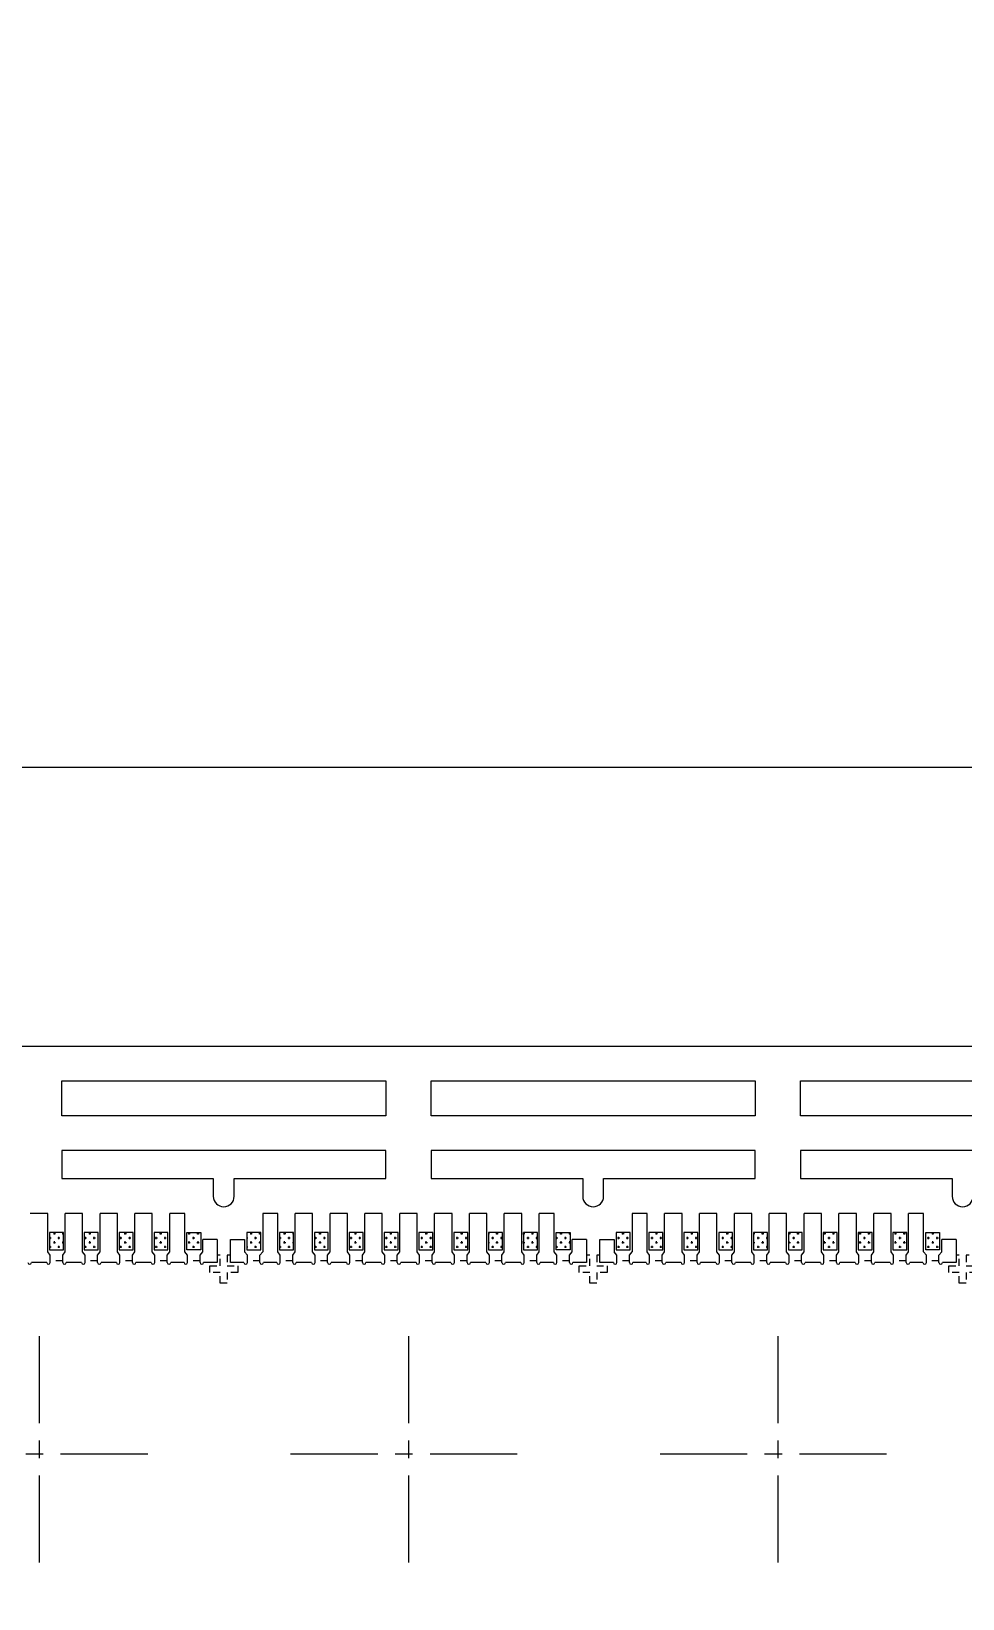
# Model space of a CAD drawing. Header units: millimetres. Extents: x 4859 to 4983, y 1620 to 1771.
# Drawn here: x 4935.34 to 4948.7, y 1747.7 to 1770.18 of the extents above; entities that cross this region are included whole.
import ezdxf

# ---------------------------------------------------------------- set-up
doc = ezdxf.new("R2010")
doc.units = ezdxf.units.MM
doc.linetypes.add('CENTER', pattern=[2, 1.25, -0.25, 0.25, -0.25])
doc.linetypes.add('HIDDEN', pattern=[0.375, 0.25, -0.125])
for name, color, linetype in [('1', 7, 'Continuous'), ('1D', 4, 'Continuous'), ('2D', 4, 'Continuous'), ('PKG', 2, 'Continuous'), ('PLATING', 3, 'Continuous'), ('中心线', 1, 'CENTER')]:
    doc.layers.add(name, color=color, linetype=linetype)
pattern_1 = [(0, (-4196.66482, -1663.62), (0.0635, 0.0635), [0.03175, -0.09525]), (90, (-4196.64895, -1663.63588), (-0.0635, 0.0635), [0.03175, -0.09525])]
pattern_2 = [(0, (-4198.41482, -1663.62), (0.0635, 0.0635), [0.03175, -0.09525]), (90, (-4198.39895, -1663.63588), (-0.0635, 0.0635), [0.03175, -0.09525])]

msp = doc.modelspace()

# ---------------------------------------------------------------- hatches: boundary and pattern name
at = {"layer": 'PLATING', "lineweight": 5}
h = msp.add_hatch(dxfattribs=at)
h.set_pattern_fill('CROSS', color=3, scale=0.01)
h.set_pattern_definition(pattern_1)
h.paths.add_polyline_path([(4935.7957, 1752.6979), (4935.5957, 1752.6979), (4935.5957, 1752.9479), (4935.7957, 1752.9479)])
h = msp.add_hatch(dxfattribs=at)
h.set_pattern_fill('CROSS', color=3, scale=0.01)
h.set_pattern_definition(pattern_1)
h.paths.add_polyline_path([(4936.2957, 1752.6979), (4936.0957, 1752.6979), (4936.0957, 1752.9479), (4936.2957, 1752.9479)])
h = msp.add_hatch(dxfattribs=at)
h.set_pattern_fill('CROSS', color=3, scale=0.01)
h.set_pattern_definition(pattern_1)
h.paths.add_polyline_path([(4936.7957, 1752.6979), (4936.5957, 1752.6979), (4936.5957, 1752.9479), (4936.7957, 1752.9479)])
h = msp.add_hatch(dxfattribs=at)
h.set_pattern_fill('CROSS', color=3, scale=0.01)
h.set_pattern_definition(pattern_1)
h.paths.add_polyline_path([(4937.2957, 1752.6979), (4937.0957, 1752.6979), (4937.0957, 1752.9479), (4937.2957, 1752.9479)])
h = msp.add_hatch(dxfattribs=at)
h.set_pattern_fill('CROSS', color=3, scale=0.01)
h.set_pattern_definition(pattern_2)
h.paths.add_polyline_path([(4937.7657, 1752.6979), (4937.5657, 1752.6979), (4937.5657, 1752.9479), (4937.7657, 1752.9479)])
h = msp.add_hatch(dxfattribs=at)
h.set_pattern_fill('CROSS', color=3, scale=0.01)
h.set_pattern_definition(pattern_2)
h.paths.add_polyline_path([(4938.4257, 1752.9479), (4938.6257, 1752.9479), (4938.6257, 1752.6979), (4938.4257, 1752.6979)])
h = msp.add_hatch(dxfattribs=at)
h.set_pattern_fill('CROSS', color=3, scale=0.01)
h.set_pattern_definition(pattern_1)
h.paths.add_polyline_path([(4939.0957, 1752.6979), (4938.8957, 1752.6979), (4938.8957, 1752.9479), (4939.0957, 1752.9479)])
h = msp.add_hatch(dxfattribs=at)
h.set_pattern_fill('CROSS', color=3, scale=0.01)
h.set_pattern_definition(pattern_1)
h.paths.add_polyline_path([(4939.5957, 1752.6979), (4939.3957, 1752.6979), (4939.3957, 1752.9479), (4939.5957, 1752.9479)])
h = msp.add_hatch(dxfattribs=at)
h.set_pattern_fill('CROSS', color=3, scale=0.01)
h.set_pattern_definition(pattern_1)
h.paths.add_polyline_path([(4940.0957, 1752.6979), (4939.8957, 1752.6979), (4939.8957, 1752.9479), (4940.0957, 1752.9479)])
h = msp.add_hatch(dxfattribs=at)
h.set_pattern_fill('CROSS', color=3, scale=0.01)
h.set_pattern_definition(pattern_1)
h.paths.add_polyline_path([(4940.5957, 1752.6979), (4940.3957, 1752.6979), (4940.3957, 1752.9479), (4940.5957, 1752.9479)])
h = msp.add_hatch(dxfattribs=at)
h.set_pattern_fill('CROSS', color=3, scale=0.01)
h.set_pattern_definition(pattern_1)
h.paths.add_polyline_path([(4941.0957, 1752.6979), (4940.8957, 1752.6979), (4940.8957, 1752.9479), (4941.0957, 1752.9479)])
h = msp.add_hatch(dxfattribs=at)
h.set_pattern_fill('CROSS', color=3, scale=0.01)
h.set_pattern_definition(pattern_1)
h.paths.add_polyline_path([(4941.5957, 1752.6979), (4941.3957, 1752.6979), (4941.3957, 1752.9479), (4941.5957, 1752.9479)])
h = msp.add_hatch(dxfattribs=at)
h.set_pattern_fill('CROSS', color=3, scale=0.01)
h.set_pattern_definition(pattern_1)
h.paths.add_polyline_path([(4942.0957, 1752.6979), (4941.8957, 1752.6979), (4941.8957, 1752.9479), (4942.0957, 1752.9479)])
h = msp.add_hatch(dxfattribs=at)
h.set_pattern_fill('CROSS', color=3, scale=0.01)
h.set_pattern_definition(pattern_1)
h.paths.add_polyline_path([(4942.5957, 1752.6979), (4942.3957, 1752.6979), (4942.3957, 1752.9479), (4942.5957, 1752.9479)])
h = msp.add_hatch(dxfattribs=at)
h.set_pattern_fill('CROSS', color=3, scale=0.01)
h.set_pattern_definition(pattern_2)
h.paths.add_polyline_path([(4943.0657, 1752.6979), (4942.8657, 1752.6979), (4942.8657, 1752.9479), (4943.0657, 1752.9479)])
h = msp.add_hatch(dxfattribs=at)
h.set_pattern_fill('CROSS', color=3, scale=0.01)
h.set_pattern_definition(pattern_2)
h.paths.add_polyline_path([(4943.7257, 1752.9479), (4943.9257, 1752.9479), (4943.9257, 1752.6979), (4943.7257, 1752.6979)])
h = msp.add_hatch(dxfattribs=at)
h.set_pattern_fill('CROSS', color=3, scale=0.01)
h.set_pattern_definition(pattern_1)
h.paths.add_polyline_path([(4944.3957, 1752.6979), (4944.1957, 1752.6979), (4944.1957, 1752.9479), (4944.3957, 1752.9479)])
h = msp.add_hatch(dxfattribs=at)
h.set_pattern_fill('CROSS', color=3, scale=0.01)
h.set_pattern_definition(pattern_1)
h.paths.add_polyline_path([(4944.8957, 1752.6979), (4944.6957, 1752.6979), (4944.6957, 1752.9479), (4944.8957, 1752.9479)])
h = msp.add_hatch(dxfattribs=at)
h.set_pattern_fill('CROSS', color=3, scale=0.01)
h.set_pattern_definition(pattern_1)
h.paths.add_polyline_path([(4945.3957, 1752.6979), (4945.1957, 1752.6979), (4945.1957, 1752.9479), (4945.3957, 1752.9479)])
h = msp.add_hatch(dxfattribs=at)
h.set_pattern_fill('CROSS', color=3, scale=0.01)
h.set_pattern_definition(pattern_1)
h.paths.add_polyline_path([(4945.8957, 1752.6979), (4945.6957, 1752.6979), (4945.6957, 1752.9479), (4945.8957, 1752.9479)])
h = msp.add_hatch(dxfattribs=at)
h.set_pattern_fill('CROSS', color=3, scale=0.01)
h.set_pattern_definition(pattern_1)
h.paths.add_polyline_path([(4946.3957, 1752.6979), (4946.1957, 1752.6979), (4946.1957, 1752.9479), (4946.3957, 1752.9479)])
h = msp.add_hatch(dxfattribs=at)
h.set_pattern_fill('CROSS', color=3, scale=0.01)
h.set_pattern_definition(pattern_1)
h.paths.add_polyline_path([(4946.8957, 1752.6979), (4946.6957, 1752.6979), (4946.6957, 1752.9479), (4946.8957, 1752.9479)])
h = msp.add_hatch(dxfattribs=at)
h.set_pattern_fill('CROSS', color=3, scale=0.01)
h.set_pattern_definition(pattern_1)
h.paths.add_polyline_path([(4947.3957, 1752.6979), (4947.1957, 1752.6979), (4947.1957, 1752.9479), (4947.3957, 1752.9479)])
h = msp.add_hatch(dxfattribs=at)
h.set_pattern_fill('CROSS', color=3, scale=0.01)
h.set_pattern_definition(pattern_1)
h.paths.add_polyline_path([(4947.8957, 1752.6979), (4947.6957, 1752.6979), (4947.6957, 1752.9479), (4947.8957, 1752.9479)])
h = msp.add_hatch(dxfattribs=at)
h.set_pattern_fill('CROSS', color=3, scale=0.01)
h.set_pattern_definition(pattern_2)
h.paths.add_polyline_path([(4948.3657, 1752.6979), (4948.1657, 1752.6979), (4948.1657, 1752.9479), (4948.3657, 1752.9479)])

# ---------------------------------------------------------------- linework, layer by layer
at = {"lineweight": 5}
for p, q in [((4935.5707, 1753.2229), (4935.3207, 1753.2229)), ((4935.5707, 1752.6729), (4935.5707, 1753.2229)), ((4936.0707, 1753.2229), (4935.8207, 1753.2229)), ((4935.8207, 1752.6729), (4935.8207, 1753.2229)), ((4936.0707, 1752.6729), (4936.0707, 1753.2229)), ((4936.5707, 1753.2229), (4936.3207, 1753.2229)), ((4936.3207, 1752.6729), (4936.3207, 1753.2229)), ((4936.5707, 1752.6729), (4936.5707, 1753.2229)), ((4937.0707, 1753.2229), (4936.8207, 1753.2229)), ((4936.8207, 1752.6729), (4936.8207, 1753.2229)), ((4937.0707, 1752.6729), (4937.0707, 1753.2229)), ((4937.5357, 1753.2229), (4937.3207, 1753.2229)), ((4937.3207, 1752.6729), (4937.3207, 1753.2229)), ((4937.5357, 1752.6729), (4937.5357, 1753.2229)), ((4938.8707, 1753.2229), (4938.6557, 1753.2229)), ((4938.6557, 1753.2229), (4938.6557, 1752.6729)), ((4938.8707, 1752.6729), (4938.8707, 1753.2229)), ((4939.3707, 1753.2229), (4939.1207, 1753.2229)), ((4939.1207, 1752.6729), (4939.1207, 1753.2229)), ((4939.3707, 1752.6729), (4939.3707, 1753.2229)), ((4939.8707, 1753.2229), (4939.6207, 1753.2229)), ((4939.6207, 1752.6729), (4939.6207, 1753.2229)), ((4939.8707, 1752.6729), (4939.8707, 1753.2229)), ((4940.3707, 1753.2229), (4940.1207, 1753.2229)), ((4940.1207, 1752.6729), (4940.1207, 1753.2229)), ((4940.3707, 1752.6729), (4940.3707, 1753.2229)), ((4940.8707, 1753.2229), (4940.6207, 1753.2229)), ((4940.6207, 1752.6729), (4940.6207, 1753.2229)), ((4940.8707, 1752.6729), (4940.8707, 1753.2229)), ((4941.3707, 1753.2229), (4941.1207, 1753.2229)), ((4941.1207, 1752.6729), (4941.1207, 1753.2229)), ((4941.3707, 1752.6729), (4941.3707, 1753.2229)), ((4941.8707, 1753.2229), (4941.6207, 1753.2229)), ((4941.6207, 1752.6729), (4941.6207, 1753.2229)), ((4941.8707, 1752.6729), (4941.8707, 1753.2229)), ((4942.3707, 1753.2229), (4942.1207, 1753.2229)), ((4942.1207, 1752.6729), (4942.1207, 1753.2229)), ((4942.3707, 1752.6729), (4942.3707, 1753.2229)), ((4942.8357, 1753.2229), (4942.6207, 1753.2229)), ((4942.6207, 1752.6729), (4942.6207, 1753.2229)), ((4942.8357, 1752.6729), (4942.8357, 1753.2229)), ((4944.1707, 1753.2229), (4943.9557, 1753.2229)), ((4943.9557, 1753.2229), (4943.9557, 1752.6729)), ((4944.1707, 1752.6729), (4944.1707, 1753.2229)), ((4944.6707, 1753.2229), (4944.4207, 1753.2229)), ((4944.4207, 1752.6729), (4944.4207, 1753.2229)), ((4944.6707, 1752.6729), (4944.6707, 1753.2229)), ((4945.1707, 1753.2229), (4944.9207, 1753.2229)), ((4944.9207, 1752.6729), (4944.9207, 1753.2229)), ((4945.1707, 1752.6729), (4945.1707, 1753.2229)), ((4945.6707, 1753.2229), (4945.4207, 1753.2229)), ((4945.4207, 1752.6729), (4945.4207, 1753.2229)), ((4945.6707, 1752.6729), (4945.6707, 1753.2229)), ((4946.1707, 1753.2229), (4945.9207, 1753.2229)), ((4945.9207, 1752.6729), (4945.9207, 1753.2229)), ((4946.1707, 1752.6729), (4946.1707, 1753.2229)), ((4946.6707, 1753.2229), (4946.4207, 1753.2229)), ((4946.4207, 1752.6729), (4946.4207, 1753.2229)), ((4946.6707, 1752.6729), (4946.6707, 1753.2229)), ((4947.1707, 1753.2229), (4946.9207, 1753.2229)), ((4946.9207, 1752.6729), (4946.9207, 1753.2229)), ((4947.1707, 1752.6729), (4947.1707, 1753.2229)), ((4947.6707, 1753.2229), (4947.4207, 1753.2229)), ((4947.4207, 1752.6729), (4947.4207, 1753.2229)), ((4947.6707, 1752.6729), (4947.6707, 1753.2229)), ((4948.1357, 1753.2229), (4947.9207, 1753.2229)), ((4947.9207, 1752.6729), (4947.9207, 1753.2229)), ((4948.1357, 1752.6729), (4948.1357, 1753.2229)), ((4938.0007, 1752.8479), (4937.7957, 1752.8479)), ((4937.7957, 1752.6729), (4937.7957, 1752.8479)), ((4938.1907, 1752.8479), (4938.3957, 1752.8479)), ((4938.3957, 1752.8479), (4938.3957, 1752.6729)), ((4943.3007, 1752.8479), (4943.0957, 1752.8479)), ((4943.0957, 1752.6729), (4943.0957, 1752.8479)), ((4943.4907, 1752.8479), (4943.6957, 1752.8479)), ((4943.6957, 1752.8479), (4943.6957, 1752.6729)), ((4948.6007, 1752.8479), (4948.3957, 1752.8479)), ((4948.3957, 1752.6729), (4948.3957, 1752.8479)), ((4935.6057, 1752.6229), (4935.5707, 1752.6729)), ((4935.6057, 1752.5179), (4935.6057, 1752.6229)), ((4935.7857, 1752.6229), (4935.8207, 1752.6729)), ((4935.7857, 1752.5179), (4935.7857, 1752.6229)), ((4936.1057, 1752.6229), (4936.0707, 1752.6729)), ((4936.1057, 1752.5179), (4936.1057, 1752.6229)), ((4936.2857, 1752.6229), (4936.3207, 1752.6729)), ((4936.2857, 1752.5179), (4936.2857, 1752.6229)), ((4936.6057, 1752.6229), (4936.5707, 1752.6729)), ((4936.6057, 1752.5179), (4936.6057, 1752.6229)), ((4936.7857, 1752.6229), (4936.8207, 1752.6729)), ((4936.7857, 1752.5179), (4936.7857, 1752.6229)), ((4937.1057, 1752.6229), (4937.0707, 1752.6729)), ((4937.1057, 1752.5179), (4937.1057, 1752.6229)), ((4937.2857, 1752.6229), (4937.3207, 1752.6729)), ((4937.2857, 1752.5179), (4937.2857, 1752.6229)), ((4937.5757, 1752.6229), (4937.5357, 1752.6729)), ((4937.5757, 1752.5179), (4937.5757, 1752.6229)), ((4937.7557, 1752.6229), (4937.7957, 1752.6729)), ((4937.7557, 1752.5179), (4937.7557, 1752.6229)), ((4938.4357, 1752.6229), (4938.3957, 1752.6729)), ((4938.4357, 1752.5179), (4938.4357, 1752.6229)), ((4938.6157, 1752.6229), (4938.6557, 1752.6729)), ((4938.6157, 1752.5179), (4938.6157, 1752.6229)), ((4938.9057, 1752.6229), (4938.8707, 1752.6729)), ((4938.9057, 1752.5179), (4938.9057, 1752.6229)), ((4939.0857, 1752.6229), (4939.1207, 1752.6729)), ((4939.0857, 1752.5179), (4939.0857, 1752.6229)), ((4939.4057, 1752.6229), (4939.3707, 1752.6729)), ((4939.4057, 1752.5179), (4939.4057, 1752.6229)), ((4939.5857, 1752.6229), (4939.6207, 1752.6729)), ((4939.5857, 1752.5179), (4939.5857, 1752.6229)), ((4939.9057, 1752.6229), (4939.8707, 1752.6729)), ((4939.9057, 1752.5179), (4939.9057, 1752.6229)), ((4940.0857, 1752.6229), (4940.1207, 1752.6729)), ((4940.0857, 1752.5179), (4940.0857, 1752.6229)), ((4940.4057, 1752.6229), (4940.3707, 1752.6729)), ((4940.4057, 1752.5179), (4940.4057, 1752.6229)), ((4940.5857, 1752.6229), (4940.6207, 1752.6729)), ((4940.5857, 1752.5179), (4940.5857, 1752.6229)), ((4940.9057, 1752.6229), (4940.8707, 1752.6729)), ((4940.9057, 1752.5179), (4940.9057, 1752.6229)), ((4941.0857, 1752.6229), (4941.1207, 1752.6729)), ((4941.0857, 1752.5179), (4941.0857, 1752.6229)), ((4941.4057, 1752.6229), (4941.3707, 1752.6729)), ((4941.4057, 1752.5179), (4941.4057, 1752.6229)), ((4941.5857, 1752.6229), (4941.6207, 1752.6729)), ((4941.5857, 1752.5179), (4941.5857, 1752.6229)), ((4941.9057, 1752.6229), (4941.8707, 1752.6729)), ((4941.9057, 1752.5179), (4941.9057, 1752.6229)), ((4942.0857, 1752.6229), (4942.1207, 1752.6729)), ((4942.0857, 1752.5179), (4942.0857, 1752.6229)), ((4942.4057, 1752.6229), (4942.3707, 1752.6729)), ((4942.4057, 1752.5179), (4942.4057, 1752.6229)), ((4942.5857, 1752.6229), (4942.6207, 1752.6729)), ((4942.5857, 1752.5179), (4942.5857, 1752.6229)), ((4942.8757, 1752.6229), (4942.8357, 1752.6729)), ((4942.8757, 1752.5179), (4942.8757, 1752.6229)), ((4943.0557, 1752.6229), (4943.0957, 1752.6729)), ((4943.0557, 1752.5179), (4943.0557, 1752.6229)), ((4943.7357, 1752.6229), (4943.6957, 1752.6729)), ((4943.7357, 1752.5179), (4943.7357, 1752.6229)), ((4943.9157, 1752.6229), (4943.9557, 1752.6729)), ((4943.9157, 1752.5179), (4943.9157, 1752.6229)), ((4944.2057, 1752.6229), (4944.1707, 1752.6729)), ((4944.2057, 1752.5179), (4944.2057, 1752.6229)), ((4944.3857, 1752.6229), (4944.4207, 1752.6729)), ((4944.3857, 1752.5179), (4944.3857, 1752.6229)), ((4944.7057, 1752.6229), (4944.6707, 1752.6729)), ((4944.7057, 1752.5179), (4944.7057, 1752.6229)), ((4944.8857, 1752.6229), (4944.9207, 1752.6729)), ((4944.8857, 1752.5179), (4944.8857, 1752.6229)), ((4945.2057, 1752.6229), (4945.1707, 1752.6729)), ((4945.2057, 1752.5179), (4945.2057, 1752.6229)), ((4945.3857, 1752.6229), (4945.4207, 1752.6729)), ((4945.3857, 1752.5179), (4945.3857, 1752.6229)), ((4945.7057, 1752.6229), (4945.6707, 1752.6729)), ((4945.7057, 1752.5179), (4945.7057, 1752.6229)), ((4945.8857, 1752.6229), (4945.9207, 1752.6729)), ((4945.8857, 1752.5179), (4945.8857, 1752.6229)), ((4946.2057, 1752.6229), (4946.1707, 1752.6729)), ((4946.2057, 1752.5179), (4946.2057, 1752.6229)), ((4946.3857, 1752.6229), (4946.4207, 1752.6729)), ((4946.3857, 1752.5179), (4946.3857, 1752.6229)), ((4946.7057, 1752.6229), (4946.6707, 1752.6729)), ((4946.7057, 1752.5179), (4946.7057, 1752.6229)), ((4946.8857, 1752.6229), (4946.9207, 1752.6729)), ((4946.8857, 1752.5179), (4946.8857, 1752.6229)), ((4947.2057, 1752.6229), (4947.1707, 1752.6729)), ((4947.2057, 1752.5179), (4947.2057, 1752.6229)), ((4947.3857, 1752.6229), (4947.4207, 1752.6729)), ((4947.3857, 1752.5179), (4947.3857, 1752.6229)), ((4947.7057, 1752.6229), (4947.6707, 1752.6729)), ((4947.7057, 1752.5179), (4947.7057, 1752.6229)), ((4947.8857, 1752.6229), (4947.9207, 1752.6729)), ((4947.8857, 1752.5179), (4947.8857, 1752.6229)), ((4948.1757, 1752.6229), (4948.1357, 1752.6729)), ((4948.1757, 1752.5179), (4948.1757, 1752.6229)), ((4948.3557, 1752.6229), (4948.3957, 1752.6729)), ((4948.3557, 1752.5179), (4948.3557, 1752.6229))]:
    msp.add_line(p, q, dxfattribs=at)
for points in [[(4935.7707, 1755.1229), (4940.4207, 1755.1229), (4940.4207, 1754.6229), (4935.7707, 1754.6229)], [(4941.0707, 1755.1229), (4945.7207, 1755.1229), (4945.7207, 1754.6229), (4941.0707, 1754.6229)], [(4946.3707, 1755.1229), (4951.0207, 1755.1229), (4951.0207, 1754.6229), (4946.3707, 1754.6229)]]:
    msp.add_lwpolyline(points, close=True, dxfattribs=at)
for points in [[(4937.9457, 1753.4679, 1), (4938.2457, 1753.4679), (4938.2457, 1753.7229), (4940.4207, 1753.7229), (4940.4207, 1754.1229), (4935.7707, 1754.1229), (4935.7707, 1753.7229), (4937.9457, 1753.7229)], [(4943.2457, 1753.4679, 1), (4943.5457, 1753.4679), (4943.5457, 1753.7229), (4945.7207, 1753.7229), (4945.7207, 1754.1229), (4941.0707, 1754.1229), (4941.0707, 1753.7229), (4943.2457, 1753.7229)], [(4948.5457, 1753.4679, 1), (4948.8457, 1753.4679), (4948.8457, 1753.7229), (4951.0207, 1753.7229), (4951.0207, 1754.1229), (4946.3707, 1754.1229), (4946.3707, 1753.7229), (4948.5457, 1753.7229)]]:
    msp.add_lwpolyline(points, format="xyb", close=True, dxfattribs=at)
for points in [[(4938.0007, 1752.8479), (4938.0007, 1752.5179), (4937.8057, 1752.5179)], [(4938.3857, 1752.5179), (4938.1907, 1752.5179), (4938.1907, 1752.8479)], [(4943.3007, 1752.8479), (4943.3007, 1752.5179), (4943.1057, 1752.5179)], [(4943.6857, 1752.5179), (4943.4907, 1752.5179), (4943.4907, 1752.8479)], [(4948.6007, 1752.8479), (4948.6007, 1752.5179), (4948.4057, 1752.5179)], [(4935.5557, 1752.5179), (4935.3357, 1752.5179)], [(4936.0557, 1752.5179), (4935.8357, 1752.5179)], [(4936.5557, 1752.5179), (4936.3357, 1752.5179)], [(4937.0557, 1752.5179), (4936.8357, 1752.5179)], [(4937.5257, 1752.5179), (4937.3357, 1752.5179)], [(4938.8557, 1752.5179), (4938.6657, 1752.5179)], [(4939.3557, 1752.5179), (4939.1357, 1752.5179)], [(4939.8557, 1752.5179), (4939.6357, 1752.5179)], [(4940.3557, 1752.5179), (4940.1357, 1752.5179)], [(4940.8557, 1752.5179), (4940.6357, 1752.5179)], [(4941.3557, 1752.5179), (4941.1357, 1752.5179)], [(4941.8557, 1752.5179), (4941.6357, 1752.5179)], [(4942.3557, 1752.5179), (4942.1357, 1752.5179)], [(4942.8257, 1752.5179), (4942.6357, 1752.5179)], [(4944.1557, 1752.5179), (4943.9657, 1752.5179)], [(4944.6557, 1752.5179), (4944.4357, 1752.5179)], [(4945.1557, 1752.5179), (4944.9357, 1752.5179)], [(4945.6557, 1752.5179), (4945.4357, 1752.5179)], [(4946.1557, 1752.5179), (4945.9357, 1752.5179)], [(4946.6557, 1752.5179), (4946.4357, 1752.5179)], [(4947.1557, 1752.5179), (4946.9357, 1752.5179)], [(4947.6557, 1752.5179), (4947.4357, 1752.5179)], [(4948.1257, 1752.5179), (4947.9357, 1752.5179)]]:
    msp.add_lwpolyline(points, dxfattribs=at)
for centre in [(4935.3107, 1752.5179), (4935.5807, 1752.5179), (4935.8107, 1752.5179), (4936.0807, 1752.5179), (4936.3107, 1752.5179), (4936.5807, 1752.5179), (4936.8107, 1752.5179), (4937.0807, 1752.5179), (4937.3107, 1752.5179), (4937.5507, 1752.5179), (4937.7807, 1752.5179), (4938.4107, 1752.5179), (4938.6407, 1752.5179), (4938.8807, 1752.5179), (4939.1107, 1752.5179), (4939.3807, 1752.5179), (4939.6107, 1752.5179), (4939.8807, 1752.5179), (4940.1107, 1752.5179), (4940.3807, 1752.5179), (4940.6107, 1752.5179), (4940.8807, 1752.5179), (4941.1107, 1752.5179), (4941.3807, 1752.5179), (4941.6107, 1752.5179), (4941.8807, 1752.5179), (4942.1107, 1752.5179), (4942.3807, 1752.5179), (4942.6107, 1752.5179), (4942.8507, 1752.5179), (4943.0807, 1752.5179), (4943.7107, 1752.5179), (4943.9407, 1752.5179), (4944.1807, 1752.5179), (4944.4107, 1752.5179), (4944.6807, 1752.5179), (4944.9107, 1752.5179), (4945.1807, 1752.5179), (4945.4107, 1752.5179), (4945.6807, 1752.5179), (4945.9107, 1752.5179), (4946.1807, 1752.5179), (4946.4107, 1752.5179), (4946.6807, 1752.5179), (4946.9107, 1752.5179), (4947.1807, 1752.5179), (4947.4107, 1752.5179), (4947.6807, 1752.5179), (4947.9107, 1752.5179), (4948.1507, 1752.5179), (4948.3807, 1752.5179)]:
    msp.add_arc(centre, 0.025, 180, 0, dxfattribs=at)
at = {"layer": '1', "lineweight": 5}
msp.add_line((4883.7957, 1759.6229), (4959.2957, 1759.6229), dxfattribs=at)
at = {"layer": '1D', "color": 4, "linetype": 'HIDDEN', "lineweight": 5, "ltscale": 0.3}
for points in [[(4935.7857, 1752.5429), (4935.6057, 1752.5429)], [(4936.2857, 1752.5429), (4936.1057, 1752.5429)], [(4936.7857, 1752.5429), (4936.6057, 1752.5429)], [(4937.2857, 1752.5429), (4937.1057, 1752.5429)], [(4937.7557, 1752.5429), (4937.5757, 1752.5429)], [(4938.6157, 1752.5429), (4938.4357, 1752.5429)], [(4939.0857, 1752.5429), (4938.9057, 1752.5429)], [(4939.5857, 1752.5429), (4939.4057, 1752.5429)], [(4940.0857, 1752.5429), (4939.9057, 1752.5429)], [(4940.5857, 1752.5429), (4940.4057, 1752.5429)], [(4941.0857, 1752.5429), (4940.9057, 1752.5429)], [(4941.5857, 1752.5429), (4941.4057, 1752.5429)], [(4942.0857, 1752.5429), (4941.9057, 1752.5429)], [(4942.5857, 1752.5429), (4942.4057, 1752.5429)], [(4943.0557, 1752.5429), (4942.8757, 1752.5429)], [(4943.9157, 1752.5429), (4943.7357, 1752.5429)], [(4944.3857, 1752.5429), (4944.2057, 1752.5429)], [(4944.8857, 1752.5429), (4944.7057, 1752.5429)], [(4945.3857, 1752.5429), (4945.2057, 1752.5429)], [(4945.8857, 1752.5429), (4945.7057, 1752.5429)], [(4946.3857, 1752.5429), (4946.2057, 1752.5429)], [(4946.8857, 1752.5429), (4946.7057, 1752.5429)], [(4947.3857, 1752.5429), (4947.2057, 1752.5429)], [(4947.8857, 1752.5429), (4947.7057, 1752.5429)], [(4948.3557, 1752.5429), (4948.1757, 1752.5429)]]:
    msp.add_lwpolyline(points, dxfattribs=at)
at = {"layer": '2D', "color": 4, "linetype": 'HIDDEN', "lineweight": 5, "ltscale": 0.3}
for points in [[(4938.1907, 1752.6229), (4938.1457, 1752.6229), (4938.1457, 1752.4729), (4938.2957, 1752.4729), (4938.2957, 1752.3729), (4938.1457, 1752.3729), (4938.1457, 1752.2229), (4938.0457, 1752.2229), (4938.0457, 1752.3729), (4937.8957, 1752.3729), (4937.8957, 1752.4729), (4938.0457, 1752.4729), (4938.0457, 1752.6229), (4938.0007, 1752.6229)], [(4943.4907, 1752.6229), (4943.4457, 1752.6229), (4943.4457, 1752.4729), (4943.5957, 1752.4729), (4943.5957, 1752.3729), (4943.4457, 1752.3729), (4943.4457, 1752.2229), (4943.3457, 1752.2229), (4943.3457, 1752.3729), (4943.1957, 1752.3729), (4943.1957, 1752.4729), (4943.3457, 1752.4729), (4943.3457, 1752.6229), (4943.3007, 1752.6229)], [(4948.7907, 1752.6229), (4948.7457, 1752.6229), (4948.7457, 1752.4729), (4948.8957, 1752.4729), (4948.8957, 1752.3729), (4948.7457, 1752.3729), (4948.7457, 1752.2229), (4948.6457, 1752.2229), (4948.6457, 1752.3729), (4948.4957, 1752.3729), (4948.4957, 1752.4729), (4948.6457, 1752.4729), (4948.6457, 1752.6229), (4948.6007, 1752.6229)]]:
    msp.add_lwpolyline(points, dxfattribs=at)
at = {"layer": 'PKG', "color": 1, "lineweight": 5}
msp.add_lwpolyline([(4959.2957, 1685.6229), (4887.2957, 1685.6229), (4887.2957, 1755.6229), (4959.2957, 1755.6229)], dxfattribs=at)
at = {"layer": 'PLATING', "lineweight": 5}
for points in [[(4935.5957, 1752.6979), (4935.7957, 1752.6979), (4935.7957, 1752.9479), (4935.5957, 1752.9479)], [(4936.0957, 1752.6979), (4936.2957, 1752.6979), (4936.2957, 1752.9479), (4936.0957, 1752.9479)], [(4936.5957, 1752.6979), (4936.7957, 1752.6979), (4936.7957, 1752.9479), (4936.5957, 1752.9479)], [(4937.0957, 1752.6979), (4937.2957, 1752.6979), (4937.2957, 1752.9479), (4937.0957, 1752.9479)], [(4937.7657, 1752.6979), (4937.5657, 1752.6979), (4937.5657, 1752.9479), (4937.7657, 1752.9479)], [(4938.4257, 1752.6979), (4938.6257, 1752.6979), (4938.6257, 1752.9479), (4938.4257, 1752.9479)], [(4938.8957, 1752.6979), (4939.0957, 1752.6979), (4939.0957, 1752.9479), (4938.8957, 1752.9479)], [(4939.3957, 1752.6979), (4939.5957, 1752.6979), (4939.5957, 1752.9479), (4939.3957, 1752.9479)], [(4939.8957, 1752.6979), (4940.0957, 1752.6979), (4940.0957, 1752.9479), (4939.8957, 1752.9479)], [(4940.3957, 1752.6979), (4940.5957, 1752.6979), (4940.5957, 1752.9479), (4940.3957, 1752.9479)], [(4940.8957, 1752.6979), (4941.0957, 1752.6979), (4941.0957, 1752.9479), (4940.8957, 1752.9479)], [(4941.3957, 1752.6979), (4941.5957, 1752.6979), (4941.5957, 1752.9479), (4941.3957, 1752.9479)], [(4941.8957, 1752.6979), (4942.0957, 1752.6979), (4942.0957, 1752.9479), (4941.8957, 1752.9479)], [(4942.3957, 1752.6979), (4942.5957, 1752.6979), (4942.5957, 1752.9479), (4942.3957, 1752.9479)], [(4943.0657, 1752.6979), (4942.8657, 1752.6979), (4942.8657, 1752.9479), (4943.0657, 1752.9479)], [(4943.7257, 1752.6979), (4943.9257, 1752.6979), (4943.9257, 1752.9479), (4943.7257, 1752.9479)], [(4944.1957, 1752.6979), (4944.3957, 1752.6979), (4944.3957, 1752.9479), (4944.1957, 1752.9479)], [(4944.6957, 1752.6979), (4944.8957, 1752.6979), (4944.8957, 1752.9479), (4944.6957, 1752.9479)], [(4945.1957, 1752.6979), (4945.3957, 1752.6979), (4945.3957, 1752.9479), (4945.1957, 1752.9479)], [(4945.6957, 1752.6979), (4945.8957, 1752.6979), (4945.8957, 1752.9479), (4945.6957, 1752.9479)], [(4946.1957, 1752.6979), (4946.3957, 1752.6979), (4946.3957, 1752.9479), (4946.1957, 1752.9479)], [(4946.6957, 1752.6979), (4946.8957, 1752.6979), (4946.8957, 1752.9479), (4946.6957, 1752.9479)], [(4947.1957, 1752.6979), (4947.3957, 1752.6979), (4947.3957, 1752.9479), (4947.1957, 1752.9479)], [(4947.6957, 1752.6979), (4947.8957, 1752.6979), (4947.8957, 1752.9479), (4947.6957, 1752.9479)], [(4948.3657, 1752.6979), (4948.1657, 1752.6979), (4948.1657, 1752.9479), (4948.3657, 1752.9479)]]:
    msp.add_lwpolyline(points, close=True, dxfattribs=at)
at = {"layer": '中心线', "linetype": 'CENTER', "lineweight": 5}
for p, q in [((4935.4457, 1751.4636), (4935.4457, 1748.0821)), ((4940.7457, 1751.4636), (4940.7457, 1748.0821)), ((4946.0457, 1751.4636), (4946.0457, 1748.0821)), ((4933.7549, 1749.7729), (4937.1364, 1749.7729)), ((4939.0549, 1749.7729), (4942.4364, 1749.7729)), ((4944.3549, 1749.7729), (4947.7364, 1749.7729))]:
    msp.add_line(p, q, dxfattribs=at)

doc.saveas('drawing.dxf')
